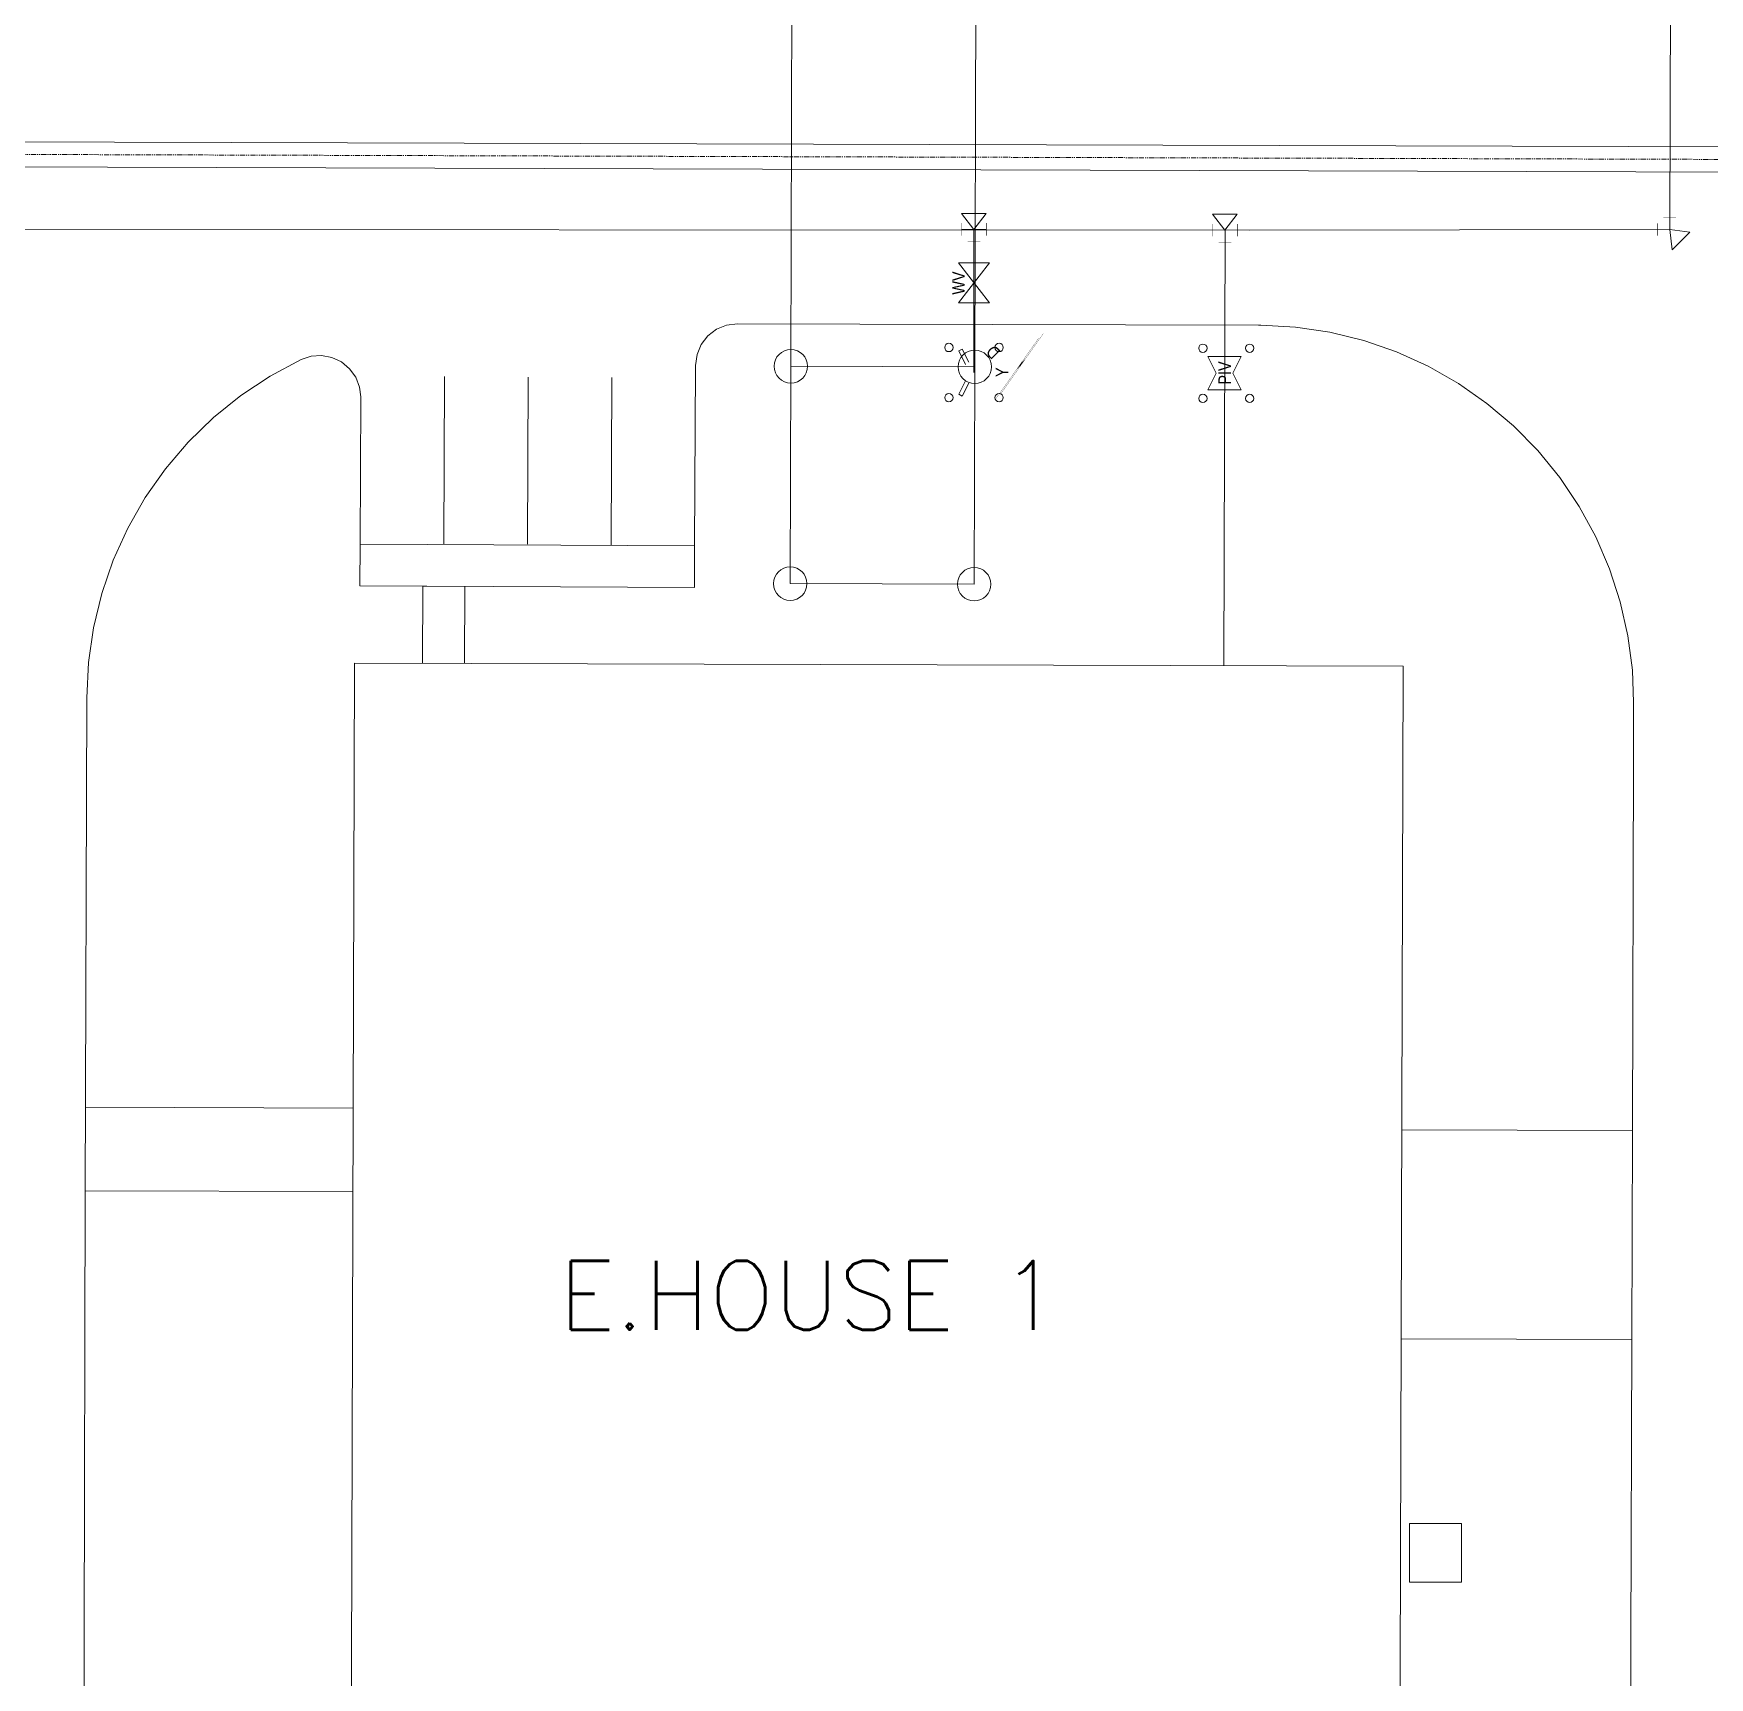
# Model space of a CAD drawing. Header units: feet. Extents: x 2383389 to 2386040, y 1992760 to 1995674.
# Drawn here: x 2384395.4 to 2384595.8, y 1993442.9 to 1993639.5 of the extents above; entities that cross this region are included whole.
import ezdxf
from ezdxf.enums import TextEntityAlignment as Align
from ezdxf.lldxf.tags import DXFTag

# ---------------------------------------------------------------- set-up
doc = ezdxf.new("R2010")
doc.units = ezdxf.units.FT
doc.header["$MEASUREMENT"] = 0
doc.linetypes.add('PHANTOM2', pattern=[1.25, 0.625, -0.125, 0.125, -0.125, 0.125, -0.125])
doc.layers.get('0').update_dxf_attribs({"lineweight": 15})
for name, color, linetype, lineweight, true_color in [('C-BLDG', 7, 'Continuous', 0, 0x2093fe), ('C-PRKG-CONC', 1, 'Continuous', 0, 0xff0000), ('C-PRKG-GRVL', 7, 'Continuous', 0, 0xadadad), ('C-PRKG-STRP', 7, 'Continuous', 0, 0xadadad), ('C-STRM-PIPE', 7, 'Continuous', 0, 0x00cc33), ('C-SWLK', 1, 'Continuous', 0, 0xff0000)]:
    doc.layers.add(name, color=color, linetype=linetype, lineweight=lineweight, true_color=true_color)
for name, color, linetype, lineweight in [('C-FIRE-PIPE-06IN', 150, "UT-FIRE6''", 0), ('C-FIRE-PIPE-12IN', 140, "UT-FIRE12''", 0), ('C-FIRE-STRC', 140, 'Continuous', 0)]:
    doc.layers.add(name, color=color, linetype=linetype, lineweight=lineweight)
doc.layers.add('CJ-TOPO-PIPE', color=11, linetype='PHANTOM2')
doc.styles.add('_sys_ls_Arial Narrow', font='ARIALN.TTF', dxfattribs={"height": 1})
doc.styles.add('PFI_100', font='ARIALN.TTF', dxfattribs={"height": 0.03048})
doc.styles.add('Text', font='romans.shx', dxfattribs={"height": 0.1})
tags = doc.linetypes.add("UT-FIRE12''", pattern='A,1.25,-0.05,["12\'\'F",_sys_ls_Arial Narrow,S=0.1,R=0,X=-0.05,Y=-0.04],-0.2', length=1.5).pattern_tags.tags
tags[15:16] = [DXFTag(74, 4), DXFTag(75, 0), DXFTag(340, '0'), DXFTag(46, 0.03937), DXFTag(50, 0.0), DXFTag(44, 0.0), DXFTag(45, 0.0)]
tags[4:5] = [DXFTag(74, 4), DXFTag(75, 0), DXFTag(340, '0'), DXFTag(46, 0.03937), DXFTag(50, 0.0), DXFTag(44, 0.0), DXFTag(45, 0.0)]
tags = doc.linetypes.add("UT-FIRE6''", pattern='A,1.25,-0.05,["6\'\'F",_sys_ls_Arial Narrow,S=0.1,R=0,X=-0.025,Y=-0.04],-0.2', length=1.5).pattern_tags.tags
tags[15:16] = [DXFTag(74, 4), DXFTag(75, 0), DXFTag(340, '0'), DXFTag(46, 0.03937), DXFTag(50, 0.0), DXFTag(44, 0.0), DXFTag(45, 0.0)]
tags[4:5] = [DXFTag(74, 4), DXFTag(75, 0), DXFTag(340, '0'), DXFTag(46, 0.03937), DXFTag(50, 0.0), DXFTag(44, 0.0), DXFTag(45, 0.0)]

msp = doc.modelspace()

# ---------------------------------------------------------------- linework, layer by layer
at = {"color": 7}
for p, q in [((2384486.09727, 1993652.69193, 4.5), (2384485.94268, 1993599.69216, 4.5)), ((2384508.09718, 1993652.62776, 4.5), (2384507.94259, 1993599.62799, 4.5)), ((2384485.94268, 1993599.69216, 4.5), (2384485.86684, 1993573.69227, 4.5)), ((2384485.94268, 1993599.69216, 4.5), (2384507.94259, 1993599.62799, 4.5)), ((2384507.94259, 1993599.62799, 4.5), (2384507.86675, 1993573.6281, 4.5)), ((2384485.86684, 1993573.69227, 4.5), (2384507.86675, 1993573.6281, 4.5))]:
    msp.add_line(p, q, dxfattribs=at)
for centre in [(2384485.94268, 1993599.69216, 4.5), (2384507.94259, 1993599.62799, 4.5), (2384485.86684, 1993573.69227, 4.5), (2384507.86675, 1993573.6281, 4.5)]:
    msp.add_circle(centre, 2, dxfattribs=at)
at = {"layer": 'C-BLDG', "elevation": 276.64}
msp.add_lwpolyline([(2384433.29163, 1993404.02101), (2384558.70776, 1993403.65519), (2384559.17494, 1993563.82117), (2384433.75881, 1993564.18699), (2384433.29163, 1993404.02101)], close=True, dxfattribs=at)
at = {"layer": 'C-FIRE-PIPE-06IN'}
for p, q in [((2384539.80823, 1993600.84643), (2384535.82573, 1993600.84643)), ((2384536.82598, 1993598.85518), (2384535.82573, 1993600.84643)), ((2384536.82598, 1993598.85518), (2384535.82573, 1993596.86393)), ((2384539.80823, 1993596.86393), (2384535.82573, 1993596.86393))]:
    msp.add_line(p, q, dxfattribs=at)
at = {"layer": 'C-FIRE-PIPE-06IN', "flags": 128}
msp.add_lwpolyline([(2384537.86716, 1993616.05538), (2384537.71508, 1993563.91958)], dxfattribs=at)
at = {"layer": 'C-FIRE-PIPE-06IN'}
msp.add_lwpolyline([(2384539.80823, 1993596.86393), (2384538.78467, 1993598.85518), (2384539.80823, 1993600.84643)], dxfattribs=at)
at = {"layer": 'C-FIRE-PIPE-12IN'}
msp.add_lwpolyline([(2384373.39733, 1992851.38319), (2384375.63286, 1993616.04689), (2384540.75942, 1993615.97057), (2384591.04728, 1993616.04689), (2384591.94111, 1993922.48277)], dxfattribs=at)
at = {"layer": 'C-FIRE-PIPE-12IN', "flags": 128}
for points in [[(2384509.3199, 1993617.98715), (2384507.83654, 1993616.06661), (2384506.35177, 1993617.98606), (2384509.3199, 1993617.98715)], [(2384539.33499, 1993617.8996), (2384537.85163, 1993615.97906), (2384536.36686, 1993617.89851), (2384539.33499, 1993617.8996)], [(2384507.84162, 1993598.94262), (2384507.84162, 1993616.04689)], [(2384591.34851, 1993613.63897), (2384591.04728, 1993616.04689), (2384593.45341, 1993615.73162), (2384591.34851, 1993613.63897)]]:
    msp.add_lwpolyline(points, dxfattribs=at)
at = {"layer": 'C-FIRE-PIPE-12IN', "const_width": 0.06096, "flags": 128}
for points in [[(2384591.8016, 1993617.52876), (2384590.30161, 1993617.53314)], [(2384591.05161, 1993617.53095), (2384591.04728, 1993616.04689)], [(2384506.3522, 1993616.81606), (2384506.35275, 1993615.31606)], [(2384506.35247, 1993616.06606), (2384507.83654, 1993616.06661)], [(2384509.3206, 1993616.06715), (2384507.83654, 1993616.06661)], [(2384507.83708, 1993614.58254), (2384507.83654, 1993616.06661)], [(2384509.32087, 1993615.31715), (2384509.32032, 1993616.81715)], [(2384536.36729, 1993616.72851), (2384536.36784, 1993615.22851)], [(2384536.36756, 1993615.97851), (2384537.85163, 1993615.97906)], [(2384539.33569, 1993615.9796), (2384537.85163, 1993615.97906)], [(2384537.85217, 1993614.49499), (2384537.85163, 1993615.97906)], [(2384539.33596, 1993615.2296), (2384539.33542, 1993616.7296)], [(2384589.56541, 1993616.80122), (2384589.56103, 1993615.30123)], [(2384589.56322, 1993616.05122), (2384591.04728, 1993616.04689)], [(2384507.08708, 1993614.58227), (2384508.58708, 1993614.58282)], [(2384537.10217, 1993614.49472), (2384538.60217, 1993614.49527)]]:
    msp.add_lwpolyline(points, dxfattribs=at)
at = {"layer": 'C-FIRE-STRC', "linetype": 'ByBlock', "lineweight": 0}
for p, q in [((2384505.99727, 1993612.04846), (2384509.69531, 1993607.26414)), ((2384509.69531, 1993612.04846), (2384505.99727, 1993612.04846)), ((2384505.99727, 1993607.26414), (2384509.69531, 1993612.04846)), ((2384509.69531, 1993607.26414), (2384505.99727, 1993607.26414)), ((2384506.43537, 1993601.75512), (2384506.0161, 1993601.54548)), ((2384506.0161, 1993601.54548), (2384506.82931, 1993599.91907)), ((2384507.21272, 1993600.2004), (2384506.43537, 1993601.75512)), ((2384506.82954, 1993597.96662), (2384506.0161, 1993596.33975)), ((2384507.21272, 1993597.68483), (2384506.43537, 1993596.13012)), ((2384506.43537, 1993596.13012), (2384506.0161, 1993596.33975))]:
    msp.add_line(p, q, dxfattribs=at)
at = {"layer": 'C-FIRE-STRC'}
for centre in [(2384504.84162, 1993601.94262), (2384510.84162, 1993601.94262), (2384535.2241, 1993601.85518), (2384540.81698, 1993601.85518), (2384504.84162, 1993595.94262), (2384510.84162, 1993595.94262), (2384535.2241, 1993595.85518), (2384540.81698, 1993595.85518)]:
    msp.add_circle(centre, 0.5, dxfattribs=at)
at = {"layer": 'C-PRKG-CONC', "elevation": 275.73481}
msp.add_lwpolyline([(2384400.95258, 1993291.55795), (2384401.4083, 1993447.7933), (2384401.56297, 1993500.81941), (2384401.73562, 1993560.00903), (2384401.73573, 1993560.04365), (2384401.94815, 1993564.24816), (2384402.55256, 1993568.41443), (2384403.54366, 1993572.50598), (2384404.91279, 1993576.48701), (2384406.64795, 1993580.32268), (2384408.73396, 1993583.9794), (2384411.15256, 1993587.42519), (2384413.8826, 1993590.62987), (2384416.90016, 1993593.56541), (2384420.17885, 1993596.20611), (2384423.68996, 1993598.52886), (2384427.37152, 1993600.49845), (2384428.56763, 1993600.89291), (2384429.82437, 1993600.97595), (2384431.06198, 1993600.74232), (2384432.20195, 1993600.20684), (2384433.17194, 1993599.40347), (2384433.91041, 1993598.38321), (2384434.3705, 1993597.21078), (2384434.52271, 1993596.04495), (2384434.52301, 1993595.96057), (2384434.43712, 1993578.41245), (2384474.43665, 1993578.21669), (2384474.54141, 1993599.62177), (2384474.54231, 1993599.80672), (2384474.71858, 1993601.09838), (2384475.22275, 1993602.30057), (2384476.02055, 1993603.33156), (2384477.05775, 1993604.12129), (2384478.26384, 1993604.61605), (2384479.55683, 1993604.78223), (2384494.18056, 1993604.73957), (2384541.86628, 1993604.60048), (2384541.86628, 1993604.60048), (2384542.15127, 1993604.59875), (2384546.30139, 1993604.36839), (2384550.41255, 1993603.75608), (2384554.44969, 1993602.76706), (2384558.37834, 1993601.40976), (2384562.165, 1993599.69576), (2384565.77735, 1993597.63968), (2384569.18459, 1993595.25907), (2384572.35764, 1993592.57423), (2384575.26942, 1993589.60807), (2384577.8951, 1993586.3859), (2384580.21228, 1993582.93521), (2384582.20118, 1993579.28543), (2384583.84484, 1993575.46771), (2384585.12923, 1993571.51462), (2384586.0434, 1993567.45989), (2384586.57955, 1993563.3381), (2384586.73483, 1993559.46941), (2384586.7151, 1993552.70506), (2384586.58503, 1993508.11391), (2384586.51252, 1993483.25365), (2384586.40688, 1993447.03596), (2384586.27987, 1993403.49385)], dxfattribs=at)
at = {"layer": 'C-PRKG-CONC', "flags": 128}
for points in [[(2384433.60359, 1993510.97304), (2384401.59286, 1993511.06641)], [(2384559.01315, 1993508.35118), (2384586.58549, 1993508.27076)], [(2384433.57443, 1993500.97308), (2384401.56369, 1993501.06645)], [(2384558.94022, 1993483.35129), (2384586.51257, 1993483.27086)]]:
    msp.add_lwpolyline(points, dxfattribs=at)
at = {"layer": 'C-PRKG-GRVL'}
msp.add_lwpolyline([(2384559.93511, 1993461.26741), (2384566.16466, 1993461.26741), (2384566.16466, 1993454.24921), (2384559.93511, 1993454.24921)], close=True, dxfattribs=at)
at = {"layer": 'C-PRKG-STRP', "flags": 128}
for points in [[(2384444.53533, 1993598.45349), (2384444.43745, 1993578.45373)], [(2384454.53521, 1993598.40455), (2384454.43733, 1993578.40479)], [(2384464.53509, 1993598.35561), (2384464.43721, 1993578.35585)]]:
    msp.add_lwpolyline(points, dxfattribs=at)
at = {"layer": 'C-STRM-PIPE', "color": 102, "linetype": 'Continuous', "lineweight": 0, "true_color": 0x00cc33}
for p, q in [((2384601.92874, 1993625.92538), (2384386.92965, 1993626.5525)), ((2384601.91999, 1993622.92539), (2384386.9209, 1993623.55251))]:
    msp.add_line(p, q, dxfattribs=at)
at = {"layer": 'C-SWLK', "elevation": 276.66}
msp.add_lwpolyline([(2384434.43712, 1993578.41245), (2384474.43665, 1993578.21669), (2384474.41218, 1993573.21675), (2384434.41265, 1993573.41251), (2384434.43712, 1993578.41245)], close=True, dxfattribs=at)
at = {"layer": 'C-SWLK'}
msp.add_lwpolyline([(2384441.8893, 1993564.16328), (2384441.93718, 1993573.37568), (2384446.93712, 1993573.35121), (2384446.89341, 1993564.14868)], dxfattribs=at)
at = {"layer": 'CJ-TOPO-PIPE', "lineweight": 5}
msp.add_line((2384601.92436, 1993624.42538), (2384386.92528, 1993625.05251), dxfattribs=at)

# ---------------------------------------------------------------- texts
at = {"lineweight": 5, "insert": (2384458.21337, 1993492.67344), "char_height": 8.219877, "attachment_point": 1, "style": 'Text'}
msp.add_mtext_dynamic_manual_height_columns('E.HOUSE 1', width=68.7384616, gutter_width=41.09938, heights=[0], dxfattribs=at)
at = {"layer": 'C-FIRE-PIPE-06IN', "style": 'PFI_100'}
msp.add_text('PIV', height=1.5, rotation=90, dxfattribs=at).set_placement((2384537.83156, 1993598.89092), align=Align.MIDDLE)
at = {"layer": 'C-FIRE-STRC', "lineweight": 0, "style": 'PFI_100'}
for s, rotation, p in [('WV', 90, (2384505.99907, 1993609.65031)), ('D', 135, (2384510.12798, 1993601.37982)), ('Y', 90, (2384511.19886, 1993598.98442))]:
    msp.add_text(s, height=1.5, rotation=rotation, dxfattribs=at).set_placement(p, align=Align.MIDDLE)
at = {"layer": 'C-FIRE-STRC', "lineweight": 0, "style": 'PFI_100', "oblique": 80.2140913}
msp.add_text('H', height=1.5, rotation=45, dxfattribs=at).set_placement((2384510.2407, 1993596.65947), align=Align.MIDDLE)

doc.saveas('drawing.dxf')
